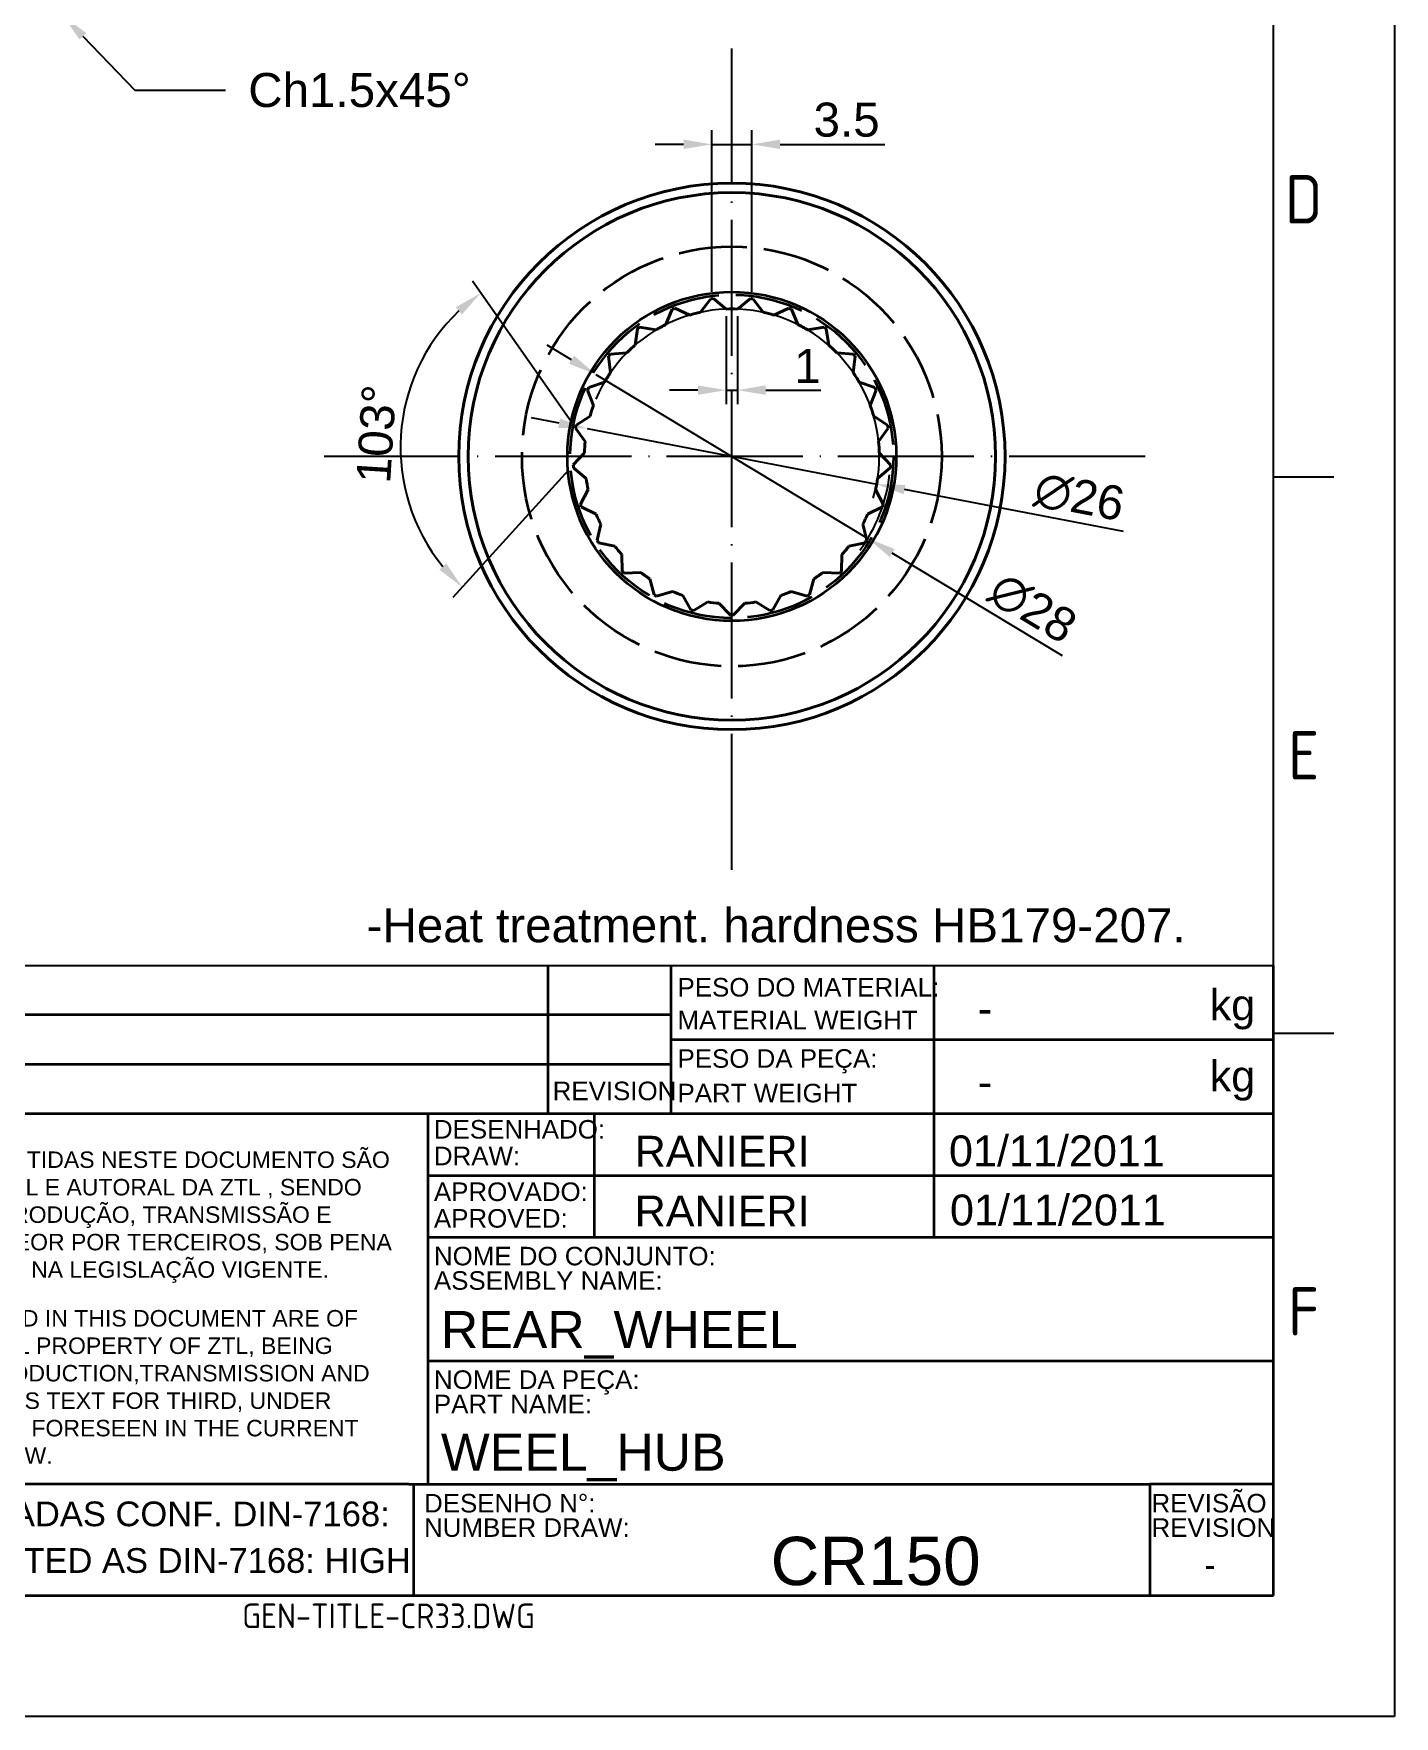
# Model space of a CAD drawing. Header units: millimetres. Extents: x 2429 to 2877, y 1091 to 1407.
# Drawn here: x 2756.6 to 2876.6, y 1091 to 1239.3 of the extents above; entities that cross this region are included whole.
import ezdxf
from ezdxf import colors
from ezdxf.entities.mleader import LeaderData, LeaderLine
from ezdxf.enums import TextEntityAlignment as Align
from ezdxf.math import Vec2, Vec3

# ---------------------------------------------------------------- set-up
doc = ezdxf.new("R2010")
doc.units = ezdxf.units.MM
for name, pattern in [('ACAD_ISO02W100', [15, 12, -3]), ('ACAD_ISO04W100', [30, 24, -3, 0, -3]), ('ACAD_ISO05W100', [33, 24, -3, 0, -3, 0, -3])]:
    doc.linetypes.add(name, pattern=pattern)
for name, color, linetype, lineweight in [('AM_0', 7, 'Continuous', 40), ('AM_4', 1, 'ACAD_ISO04W100', 25), ('AM_5', 3, 'Continuous', 25), ('AM_7', 4, 'Continuous', 35), ('AM_8', 40, 'ACAD_ISO02W100', 35), ('AM_BOR', 2, 'ACAD_ISO05W100', 35)]:
    doc.layers.add(name, color=color, linetype=linetype, lineweight=lineweight)
doc.styles.add('ACISOTS', font='isocp.shx', dxfattribs={"height": 1})
doc.styles.get("Standard").update_dxf_attribs({"font": 'arial.ttf'})
doc.dimstyles.new('ISO-25', dxfattribs={"dimtxt": 3, "dimasz": 2.5, "dimexe": 1.25, "dimexo": 0.625, "dimtad": 1, "dimtxsty": 'Standard', "dimcen": 2.5, "dimadec": 0, "dimazin": 0, "dimtfac": 1, "dimtmove": 0, "dimatfit": 3, "dimfxl": 1, "dimarcsym": 0})

# ---------------------------------------------------------------- blocks, each defined once
blk = doc.blocks.new('A3 ZTL')
for p, q in [((401.17, 9.78), (401.17, 280.82)), ((19.57, 9.78), (401.17, 9.78))]:
    blk.add_line(p, q)
at = {"layer": 'AM_BOR', "color": 135, "linetype": 'Continuous', "lineweight": 25}
for p, q in [((410.96, 290.61), (410.96, 0)), ((410.96, 0), (0, 0))]:
    blk.add_line(p, q, dxfattribs=at)
at = {"layer": 'AM_BOR', "color": 135, "lineweight": 25}
for p, q in [((406.07, 100.29), (401.17, 100.29)), ((406.07, 55.28), (401.17, 55.28))]:
    blk.add_line(p, q, dxfattribs=at)
at = {"layer": 'AM_BOR', "color": 135, "lineweight": 25, "style": 'ACISOTS'}
for s, p in [('D', (403.62, 122.8)), ('E', (403.62, 77.79)), ('F', (403.62, 32.78))]:
    blk.add_text(s, height=3.91, dxfattribs=at).set_placement(p, align=Align.MIDDLE)
blk = doc.blocks.new('*D44')
at = {"layer": 'AM_5', "color": 0, "lineweight": -2}
for p, q in [((2563.83, 1373.02), (2563.83, 1375.9)), ((2493.72, 1298.14), (2486.07, 1298.14))]:
    blk.add_line(p, q, dxfattribs=at)
blk.add_arc((2563.83, 1298.14), 76.51, 91.8723, 178.1277, dxfattribs=at)
at = {"layer": 'AM_5', "color": 0}
for points in [[(2561.32, 1375.02), (2561.34, 1374.19), (2563.83, 1374.65)], [(2487.78, 1300.63), (2486.95, 1300.64), (2487.32, 1298.14)]]:
    blk.add_solid(points, dxfattribs=at)
at = {"layer": 'Defpoints', "color": 0}
for p in [(2563.83, 1372.4), (2525.58, 1364.4), (2494.35, 1298.14), (2809.09, 1298.14), (2563.83, 1223.88)]:
    blk.add_point(p, dxfattribs=at)
at = {"layer": 'AM_5', "color": 0, "insert": (2508.21, 1353.76), "char_height": 3, "attachment_point": 5, "rotation": 45}
blk.add_mtext('90°', dxfattribs=at)
blk = doc.blocks.new('*D71')
at = {"layer": 'AM_5', "color": 0, "lineweight": -2}
for p, q in [((2816.42, 1216.57), (2816.42, 1230.81)), ((2819.93, 1216.57), (2819.93, 1230.81)), ((2813.92, 1229.56), (2811.42, 1229.56)), ((2816.42, 1229.56), (2819.93, 1229.56)), ((2822.43, 1229.56), (2831.66, 1229.56))]:
    blk.add_line(p, q, dxfattribs=at)
at = {"layer": 'AM_5', "color": 0}
for points in [[(2813.92, 1229.98), (2813.92, 1229.15), (2816.42, 1229.56)], [(2822.43, 1229.98), (2822.43, 1229.15), (2819.93, 1229.56)]]:
    blk.add_solid(points, dxfattribs=at)
at = {"layer": 'Defpoints', "color": 0}
for p in [(2819.93, 1229.56), (2816.42, 1215.94), (2819.93, 1215.94)]:
    blk.add_point(p, dxfattribs=at)
at = {"layer": 'AM_5', "color": 0, "insert": (2828.29, 1231.72), "char_height": 3, "attachment_point": 5}
blk.add_mtext('3.5', dxfattribs=at)
blk = doc.blocks.new('*D72')
at = {"layer": 'AM_5', "color": 0, "lineweight": -2}
for p, q in [((2817.68, 1214.42), (2817.68, 1206.65)), ((2818.66, 1214.42), (2818.66, 1206.65)), ((2815.18, 1207.9), (2812.68, 1207.9)), ((2817.68, 1207.9), (2818.66, 1207.9)), ((2821.16, 1207.9), (2826.02, 1207.9))]:
    blk.add_line(p, q, dxfattribs=at)
at = {"layer": 'AM_5', "color": 0}
for points in [[(2815.18, 1208.31), (2815.18, 1207.48), (2817.68, 1207.9)], [(2821.16, 1208.31), (2821.16, 1207.48), (2818.66, 1207.9)]]:
    blk.add_solid(points, dxfattribs=at)
at = {"layer": 'Defpoints', "color": 0}
for p in [(2817.68, 1215.05), (2818.66, 1215.05), (2818.66, 1207.9)]:
    blk.add_point(p, dxfattribs=at)
at = {"layer": 'AM_5', "color": 0, "insert": (2824.84, 1210.03), "char_height": 3, "attachment_point": 5}
blk.add_mtext('1', dxfattribs=at)
blk = doc.blocks.new('*D73')
at = {"layer": 'AM_5', "color": 0, "lineweight": -2}
for p, q in [((2804.04, 1205.07), (2795.32, 1217.49)), ((2803.77, 1200.84), (2793.57, 1189.61))]:
    blk.add_line(p, q, dxfattribs=at)
blk.add_arc((2805.6, 1202.85), 16.64, 133.677, 219.123, dxfattribs=at)
at = {"layer": 'AM_5', "color": 0}
for points in [[(2793.84, 1215.2), (2794.37, 1214.56), (2796.04, 1216.46)], [(2792.99, 1192.63), (2792.39, 1192.06), (2794.41, 1190.53)]]:
    blk.add_solid(points, dxfattribs=at)
at = {"layer": 'Defpoints', "color": 0}
for p in [(2790.03, 1208.73), (2804.4, 1204.56), (2805.24, 1203.36), (2805.18, 1202.38), (2804.19, 1201.3)]:
    blk.add_point(p, dxfattribs=at)
at = {"layer": 'AM_5', "color": 0, "insert": (2786.84, 1204.03), "char_height": 3, "attachment_point": 5, "rotation": 86.4}
blk.add_mtext('103°', dxfattribs=at)
blk = doc.blocks.new('*D74')
at = {"layer": 'AM_5', "color": 0, "lineweight": -2}
for p, q in [((2804.04, 1210.57), (2801.9, 1211.86)), ((2806.18, 1209.28), (2830.16, 1194.83)), ((2847.32, 1184.49), (2832.3, 1193.54))]:
    blk.add_line(p, q, dxfattribs=at)
blk.add_arc((2818.17, 1202.05), 14, 323.8055, 353.3317, dxfattribs=at)
at = {"layer": 'AM_5', "color": 0}
for points in [[(2804.26, 1210.93), (2803.83, 1210.22), (2806.18, 1209.28)], [(2832.52, 1193.89), (2832.09, 1193.18), (2830.16, 1194.83)]]:
    blk.add_solid(points, dxfattribs=at)
at = {"layer": 'Defpoints', "color": 0}
for p in [(2806.18, 1209.28), (2830.16, 1194.83)]:
    blk.add_point(p, dxfattribs=at)
at = {"layer": 'AM_5', "color": 0, "insert": (2844.7, 1188.68), "char_height": 3, "attachment_point": 5, "rotation": 328.9212}
blk.add_mtext('∅28', dxfattribs=at)
blk = doc.blocks.new('*D75')
at = {"layer": 'AM_5', "color": 0, "lineweight": -2}
for p, q in [((2802.95, 1204.98), (2800.5, 1205.45)), ((2805.41, 1204.51), (2830.94, 1199.6)), ((2852.7, 1195.43), (2833.39, 1199.13))]:
    blk.add_line(p, q, dxfattribs=at)
blk.add_arc((2818.17, 1202.05), 13, 343.6238, 157.0918, dxfattribs=at)
at = {"layer": 'AM_5', "color": 0}
for points in [[(2803.03, 1205.39), (2802.87, 1204.57), (2805.41, 1204.51)], [(2833.47, 1199.54), (2833.32, 1198.72), (2830.94, 1199.6)]]:
    blk.add_solid(points, dxfattribs=at)
at = {"layer": 'Defpoints', "color": 0}
for p in [(2805.41, 1204.51), (2830.94, 1199.6)]:
    blk.add_point(p, dxfattribs=at)
at = {"layer": 'AM_5', "color": 0, "insert": (2848.8, 1198.46), "char_height": 3, "attachment_point": 5, "rotation": 349.133}
blk.add_mtext('∅26', dxfattribs=at)

msp = doc.modelspace()

# ---------------------------------------------------------------- linework, layer by layer
at = {"linetype": 'Continuous'}
msp.add_line((2674.261, 1157.192), (2865.925, 1157.192), dxfattribs=at)
at = {"layer": 'AM_0'}
for p, q in [((2812.343, 1213.674), (2812.903, 1215.025)), ((2813.135, 1215.117), (2814.469, 1214.516)), ((2815.415, 1214.759), (2816.294, 1215.928)), ((2816.542, 1215.959), (2817.684, 1215.045)), ((2818.661, 1215.045), (2819.804, 1215.959)), ((2820.051, 1215.928), (2820.93, 1214.759)), ((2821.877, 1214.516), (2823.21, 1215.117)), ((2823.442, 1215.025), (2824.003, 1213.674)), ((2809.636, 1211.859), (2809.843, 1213.307)), ((2810.045, 1213.454), (2811.486, 1213.203)), ((2824.859, 1213.203), (2826.301, 1213.454)), ((2826.502, 1213.307), (2826.71, 1211.859)), ((2807.466, 1209.428), (2807.307, 1210.882)), ((2807.466, 1211.074), (2808.924, 1211.19)), ((2827.422, 1211.19), (2828.88, 1211.074)), ((2829.039, 1210.882), (2828.88, 1209.428)), ((2805.969, 1206.534), (2805.453, 1207.902)), ((2805.559, 1208.128), (2806.943, 1208.603)), ((2829.403, 1208.603), (2830.787, 1208.128)), ((2830.893, 1207.902), (2830.377, 1206.534)), ((2805.238, 1203.358), (2804.398, 1204.555)), ((2804.445, 1204.8), (2805.667, 1205.604)), ((2830.679, 1205.604), (2831.901, 1204.8)), ((2831.948, 1204.555), (2831.107, 1203.358)), ((2804.193, 1201.3), (2805.177, 1202.383)), ((2831.169, 1202.383), (2832.152, 1201.3)), ((2805.321, 1200.1), (2804.209, 1201.051)), ((2832.137, 1201.051), (2831.025, 1200.1)), ((2804.82, 1197.847), (2805.504, 1199.14)), ((2830.842, 1199.14), (2831.526, 1197.847)), ((2806.21, 1196.965), (2804.897, 1197.61)), ((2831.449, 1197.61), (2830.135, 1196.965)), ((2806.286, 1194.659), (2806.626, 1196.081)), ((2829.719, 1196.081), (2830.06, 1194.659)), ((2807.852, 1194.15), (2806.419, 1194.448)), ((2829.926, 1194.448), (2828.494, 1194.15)), ((2808.499, 1191.935), (2808.475, 1193.397)), ((2827.871, 1193.397), (2827.847, 1191.935)), ((2810.142, 1191.832), (2808.68, 1191.764)), ((2811.319, 1189.847), (2810.932, 1191.258)), ((2825.413, 1191.258), (2825.026, 1189.847)), ((2827.665, 1191.764), (2826.204, 1191.832)), ((2812.936, 1190.156), (2811.538, 1189.727)), ((2814.57, 1188.526), (2813.845, 1189.796)), ((2822.501, 1189.796), (2821.775, 1188.526)), ((2824.808, 1189.727), (2823.409, 1190.156)), ((2816.06, 1189.227), (2814.812, 1188.464)), ((2818.048, 1188.055), (2817.029, 1189.105)), ((2819.316, 1189.105), (2818.298, 1188.055)), ((2821.534, 1188.464), (2820.286, 1189.227))]:
    msp.add_line(p, q, dxfattribs=at)
for radius in [24.084, 23.25]:
    msp.add_circle((2818.173, 1202.055), radius, dxfattribs=at)
for radius, start, end in [(14, 111.08956, 112.11044), (13, 102.2464, 106.5536), (14, 96.68956, 97.71044), (13, 87.8464, 92.1536), (14, 82.28956, 83.31044), (13, 73.4464, 77.7536), (14, 67.88956, 68.91044), (14, 125.48956, 126.51044), (13, 116.6464, 120.9536), (13, 59.0464, 63.3536), (14, 53.48956, 54.51044), (13, 131.0464, 135.3536), (13, 44.6464, 48.9536), (14, 139.88956, 140.91044), (14, 39.08956, 40.11044), (13, 145.4464, 149.7536), (13, 30.2464, 34.5536), (14, 154.28956, 155.31044), (14, 24.68956, 25.71044), (13, 159.8464, 164.1536), (13, 15.8464, 20.1536), (14, 168.68956, 169.71044), (14, 10.28956, 11.31044), (13, 174.2464, 178.5536), (13, 1.4464, 5.7536), (14, 183.08956, 184.11044), (13, 188.6464, 192.9536), (13, 347.0464, 351.3536), (14, 355.88956, 356.91044), (14, 197.48956, 198.51044), (13, 203.0464, 207.3536), (13, 332.6464, 336.9536), (14, 341.48956, 342.51044), (14, 211.88956, 212.91044), (13, 217.4464, 221.7536), (13, 318.2464, 322.5536), (14, 327.08956, 328.11044), (14, 226.28956, 227.31044), (13, 231.8464, 236.1536), (13, 303.8464, 308.1536), (14, 312.68956, 313.71044), (14, 240.68956, 241.71044), (13, 246.2464, 250.5536), (13, 289.4464, 293.7536), (14, 298.28956, 299.31044), (14, 255.08956, 256.11044), (13, 260.6464, 264.9536), (14, 269.48956, 270.51044), (13, 275.0464, 279.3536), (14, 283.88956, 284.91044)]:
    msp.add_arc((2818.173, 1202.055), radius, start, end, dxfattribs=at)
at = {"layer": 'AM_4', "ltscale": 0.5}
for p, q in [((2818.173, 1165.61), (2818.173, 1238.499)), ((2854.617, 1202.055), (2781.728, 1202.055))]:
    msp.add_line(p, q, dxfattribs=at)
at = {"layer": 'AM_7'}
msp.add_circle((2818.173, 1202.055), 14.5, dxfattribs=at)
at = {"layer": 'AM_8', "color": 0, "linetype": 'Continuous'}
for p, q in [((2801.944, 1157.192), (2801.944, 1144.124)), ((2812.834, 1144.124), (2812.834, 1157.192)), ((2835.978, 1157.192), (2835.978, 1150.658)), ((2865.925, 1101.653), (2865.925, 1157.192)), ((2812.834, 1152.836), (2674.261, 1152.836)), ((2812.834, 1150.658), (2865.925, 1150.658)), ((2835.978, 1150.658), (2835.978, 1144.124)), ((2674.261, 1148.48), (2812.834, 1148.48)), ((2674.261, 1144.124), (2789.695, 1144.124)), ((2789.695, 1144.124), (2865.925, 1144.124)), ((2791.358, 1144.124), (2791.358, 1123.433)), ((2806.03, 1144.124), (2806.03, 1133.234)), ((2835.978, 1144.124), (2835.978, 1133.234)), ((2791.358, 1138.679), (2865.925, 1138.679)), ((2791.358, 1133.234), (2865.925, 1133.234)), ((2791.358, 1123.433), (2791.358, 1111.454)), ((2791.358, 1122.344), (2865.925, 1122.344)), ((2789.695, 1111.454), (2674.261, 1111.454)), ((2789.695, 1111.454), (2855.035, 1111.454)), ((2790.149, 1101.653), (2790.149, 1111.454)), ((2865.925, 1111.454), (2855.035, 1111.454)), ((2855.035, 1111.454), (2855.035, 1101.653)), ((2674.261, 1101.653), (2865.925, 1101.653))]:
    msp.add_line(p, q, dxfattribs=at)
at = {"layer": 'AM_8', "ltscale": 0.5}
for radius in [18.5, 14.25]:
    msp.add_circle((2818.173, 1202.055), radius, dxfattribs=at)

# ---------------------------------------------------------------- block references
at = {"linetype": 'ByBlock', "lineweight": 0, "xscale": 1.089, "yscale": 1.089, "zscale": 1.089}
msp.add_blockref('A3 ZTL', (2429.046, 1090.997), dxfattribs=at)

# ---------------------------------------------------------------- texts
at = {"insert": (2785.977, 1162.23), "char_height": 3, "width": 73.62749, "attachment_point": 1}
msp.add_mtext('-Heat treatment. hardness HB179-207.', dxfattribs=at)
at = {"color": 0, "linetype": 'Continuous', "char_height": 1.452, "attachment_point": 1}
for s, insert in [('\\pi0.40137;TODAS AS INFORMAÇÕES CONTIDAS NESTE DOCUMENTO SÃO \\P\\pi2.9889;DE PROPRIEDADE CULTURAL E AUTORAL DA ZTL , SENDO \\P\\pi5.5165;VETADO A CESSÃO, REPRODUÇÃO, TRANSMISSÃO E \\P\\pi0.23646;DIVULGAÇÃO E USO DE SEU TEOR POR TERCEIROS, SOB PENA \\P\\pi5.9598;DA SANÇÕES PREVISTAS NA LEGISLAÇÃO VIGENTE.', (2724.624, 1140.788)), ('\\pi2.3521;ALL INFORMATION CONTAINED IN THIS DOCUMENT ARE OF \\P\\pi4.7272;CULTURAL AND AUTHORIAL PROPERTY OF ZTL, BEING  \\P\\pi1.3482;VETOED THE CESSION, REPRODUCTION,TRANSMISSION AND \\P\\pi4.7301;SPREADING AND USE OF ITS TEXT FOR THIRD, UNDER \\P\\pi2.4026;PENALTY OF THE SANCTIONS FORESEEN IN THE CURRENT \\P\\pi29.515;LAW.', (2723.816, 1126.812))]:
    msp.add_mtext_dynamic_manual_height_columns(s, width=63.66463, gutter_width=12.5, heights=[0], dxfattribs=dict(at, insert=insert))
at = {"layer": 'AM_8', "color": 0, "linetype": 'Continuous'}
for s, height, p in [('PESO DO MATERIAL:', 1.6335, (2813.382, 1154.445)), ('kg', 2.7225, (2860.298, 1152.357)), ('MATERIAL WEIGHT', 1.6335, (2813.382, 1151.552)), ('PESO DA PEÇA:', 1.6335, (2813.382, 1148.167)), ('kg', 2.7225, (2860.298, 1146.076)), ('REVISION', 1.6335, (2802.375, 1145.31)), ('PART WEIGHT', 1.6335, (2813.382, 1145.119)), ('DESENHADO:', 1.6335, (2791.906, 1141.925)), ('DRAW:', 1.6335, (2791.906, 1139.575)), ('APROVADO:', 1.6335, (2791.906, 1136.423)), ('APROVED:', 1.6335, (2791.906, 1134.074)), ('NOME DO CONJUNTO:', 1.6335, (2791.906, 1130.75)), ('ASSEMBLY NAME:', 1.6335, (2791.906, 1128.599)), ('NOME DA PEÇA:', 1.6335, (2791.906, 1119.86)), ('PART NAME:', 1.6335, (2791.906, 1117.709)), ('REVISÃO', 1.6335, (2855.172, 1108.97)), ('TOLERÂNCIAS NÃO INDICADAS CONF. DIN-7168:', 2.178, (2716.667, 1107.756)), ('DESENHO N%%d:', 1.6335, (2791.037, 1108.97)), ('NUMBER DRAW:', 1.6335, (2791.037, 1106.819)), ('REVISION', 1.6335, (2855.172, 1106.819)), ('TOLERANCES NOT INDICATED AS DIN-7168: HIGH', 2.178, (2716.667, 1103.645))]:
    msp.add_text(s, height=height, dxfattribs=at).set_placement(p)
for p in [(2839.856, 1153.409), (2839.856, 1146.93)]:
    msp.add_attdef('-', text='', height=2.723, dxfattribs=at).set_placement(p, align=Align.MIDDLE_LEFT)
for tag, p, height in [('RANIERI', (2809.601, 1139.446), 2.723), ('01/11/2011', (2837.316, 1139.478), 2.723), ('RANIERI', (2809.599, 1134.178), 2.723), ('01/11/2011', (2837.404, 1134.268), 2.723), ('REAR_WHEEL', (2792.521, 1123.459), 3.267), ('WEEL_HUB', (2792.521, 1112.652), 3.267), ('CR150', (2821.59, 1102.564), 4.259)]:
    msp.add_attdef(tag, p, '', height=height, dxfattribs=at)
msp.add_attdef('-', text='', height=2.13, dxfattribs=at).set_placement((2860.326, 1104.363), align=Align.MIDDLE_CENTER)
at = {"layer": 'AM_8', "color": 0, "linetype": 'Continuous', "style": 'ACISOTS'}
msp.add_attdef('GEN-TITLE-CR33.DWG', (2774.997, 1098.763), '', height=2.178, dxfattribs=at)

# ---------------------------------------------------------------- dimensions: what is measured, and where the dimension line sits
at = {"layer": 'AM_5'}
for base, line1, line2, picture, middle in [((2525.576, 1364.395), ((2809.094, 1298.138), (2494.35, 1298.138)), ((2563.829, 1223.878), (2563.829, 1372.397)), '*D44', (2508.205, 1353.762)), ((2790.035, 1208.731), ((2804.193, 1201.3), (2805.177, 1202.383)), ((2805.238, 1203.358), (2804.398, 1204.555)), '*D73', (2786.839, 1204.026))]:
    dim = msp.add_angular_dim_2l(base=base, line1=line1, line2=line2, dimstyle='ISO-25', dxfattribs=at)
    dim.commit()
    dim.dimension.update_dxf_attribs({"geometry": picture, "text_midpoint": middle})
for base, p1, p2, text, picture, middle in [((2819.927, 1229.563), (2816.418, 1215.944), (2819.927, 1215.944), '3.5', '*D71', (2828.294, 1231.721)), ((2818.661, 1207.895), (2817.684, 1215.045), (2818.661, 1215.045), '1', '*D72', (2824.839, 1210.026))]:
    dim = msp.add_linear_dim(base=base, p1=p1, p2=p2, text=text, dimstyle='ISO-25', dxfattribs=at)
    dim.commit()
    dim.dimension.update_dxf_attribs({"geometry": picture, "text_midpoint": middle})
for p1, p2, picture, middle in [((2805.406, 1204.505), (2830.94, 1199.604), '*D75', (2848.374, 1196.257)), ((2806.182, 1209.282), (2830.163, 1194.827), '*D74', (2843.545, 1186.762))]:
    dim = msp.add_diameter_dim_2p(p1=p1, p2=p2, dimstyle='ISO-25', dxfattribs=at)
    dim.commit()
    dim.dimension.update_dxf_attribs({"geometry": picture, "text_midpoint": middle, "dimtype": 163})

# ---------------------------------------------------------------- leaders
ml = msp.add_multileader_mtext('Standard', dxfattribs=at)
ml.set_content('Ch1.5x45%%D', color=256)
ml.set_leader_properties()
ml.build(insert=Vec2(0, 0))
ml.multileader.update_dxf_attribs({"arrow_head_size": 2.5})
ctx = ml.context
ctx.base_point, ctx.char_height, ctx.arrow_head_size, ctx.plane_origin = Vec3(2773.54, 1234.325), 3, 2.5, Vec3(2759.223, 1240.888)
notes = []
notes.append((ctx, [(0, (1, 1, 0), (2765.54, 1234.325), (1, 0), 8, [(0, [(2759.223, 1240.888)], 0, [])])]))
ctx.mtext.insert, ctx.mtext.flow_direction = Vec3(2775.54, 1235.851), 5
for ctx, leaders in notes:
    for number, flags, end, landing, length, lines in leaders:
        leader = LeaderData()
        leader.index, (leader.has_last_leader_line, leader.has_dogleg_vector, leader.attachment_direction) = number, flags
        leader.last_leader_point, leader.dogleg_vector, leader.dogleg_length = Vec3(end), Vec3(landing), length
        for number, points, colour, breaks in lines:
            line = LeaderLine()
            line.index, line.vertices, line.color, line.breaks = number, Vec3.list(points), colors.encode_raw_color(colour), breaks
            leader.lines.append(line)
        ctx.leaders.append(leader)

doc.saveas('drawing.dxf')
